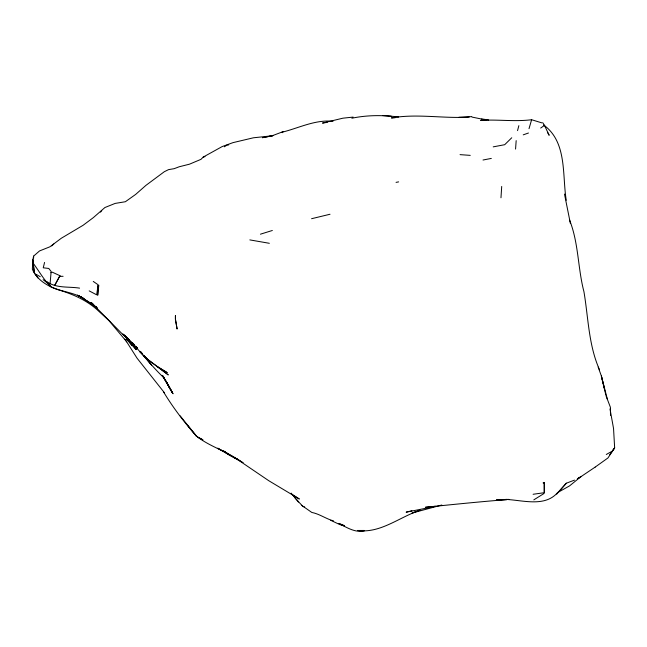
<?xml version="1.0" encoding="UTF-8"?>
<svg xmlns="http://www.w3.org/2000/svg" width="647" height="647" viewBox="0 0 647 647"><rect width="100%" height="100%" fill="white"/><g stroke="black" fill="none" stroke-linecap="round" stroke-linejoin="round"><path stroke-width="0.97" d="M33.62 258.032L33.628 256.099L39.499 250.955L49.924 246.79L61.279 238.266L83.067 225.302L93.354 217.61L104.919 207.525L115.158 203.409L125.372 201.735L135.652 194.415L145.955 185.349L164.338 171.698L168.584 169.619L174.14 168.681L179.251 166.756L189.474 164.184L200.974 159.348L203.255 157.051L222.156 146.578L233.001 142.631L253.446 137.787L272.929 135.716L262.391 137.698L272.613 135.603L283.103 131.64M500.972 197.78L501.708 186.457M515.562 149.085L516.177 140.634M79.589 288.133C69.787 286.572 59.241 288.117 50.086 283.653L51.145 271.457L48.768 268.456L43.252 267.801L44.562 262.439M33.628 256.099L32.868 259.593L32.35 269.225C36.952 279.925 47.579 286.2 58.181 289.751L58.861 289.961C73.434 294.377 87.588 300.637 98.773 311.247L108.793 320.451L126.804 341.891M529.011 128.696L531.616 119.727L541.774 122.849M59.953 275.703L54.663 285.497L59.953 275.703L52.302 272.185L50.895 272.686M517.543 130.629L518.854 125.655M544.402 482.452L544.483 492.634L544.216 483.083L543.108 482.905L544.402 482.452L544.062 492.731L533.096 494.276M557.779 492.399C544.984 507.491 522.76 500.139 505.744 499.411L508.833 499.435L496.378 499.929L506.989 499.597C479.734 501.74 452.504 504.539 425.346 507.305L434.889 506.302M609.781 454.695L614.65 447.853L613.542 428.476L610.016 408.969M100.552 212.135L101.733 210.51M566.351 483.204L556.776 493.912L566.351 483.204L574.544 480.106M511.745 137.762L504.692 144.702L493.224 146.861M51.687 245.933L53.79 243.984M595.151 467.118L580.61 476.896L569.562 485.889L558.046 492.343M595.208 467.077L607.962 457.955L614.65 447.853L612.127 451.25L606.271 454.477M540.69 128.049L544.491 125.381L542.704 122.647M224.396 146.796L226.879 145.122L228.731 144.904M533.824 499.856L544.095 493.451M577.359 478.788L580.61 476.896M577.787 478.545L581.257 476.524M523.229 134.843L528.462 133.007M260.434 234.19L272.338 230.486M330.01 214.254L311.587 218.71M411.88 510.774L406.146 512.173L435.868 506.269M203.255 157.051L205.026 156.639M441.804 505.016L412.058 513.047L420.105 510.208C399.466 517.018 380.282 533.726 357.459 530.475L364.132 530.459M483.018 160.019L491.316 158.418M396.061 182.357L398.633 181.888M351.871 118.223C367.253 114.996 383.121 115.029 398.649 117.01M327.261 122.356L322.481 123.084L342.926 118.183L353.133 117.091M364.261 530.904C355.009 532.926 346.663 527.394 338.777 523.423L344.285 525.493M395.163 117.754L391.411 117.94C417.097 113.427 443.284 118.733 469.196 117.099M458.917 117.261L471.728 116.638M531.616 119.727C514.608 121.895 497.608 119.25 480.632 120.391L486.593 120.423M59.799 276.39L63.091 276.293M333.019 121.304C315.129 119.404 298.736 128.163 281.801 132.279L282.715 132.675M460.049 154.641L470.24 155.369M382.49 115.538L391.314 116.234M481.74 118.927L488.622 119.986M472.035 117.091L481.894 119.097M269.354 243.296L249.839 239.9M301.575 505.299L311.805 512.448C319.561 513.936 326.039 518.902 333.512 520.884M330.738 520.309L339.635 524.515L344.253 525.906M304.68 507.046L302.812 506.358L295.412 498.376L292.759 494.567M240.102 460.704L234.117 457.405L237.772 459.516C224.614 450.506 208.892 446.034 196.381 436.07C184.346 422.418 173.145 407.756 163.683 392.155M202.996 439.879L197.61 437.065L201.961 439.321M89.197 290.883L96.654 294.814L98.142 284.777L93.265 281.445M77.365 295.137L82.428 297.838C72.513 292.104 60.915 291.668 50.733 286.702C43.681 279.674 39.079 271.085 33.102 263.143L32.868 259.593L34.364 272.864L37.93 277.943M77.567 295.275L83.673 298.655L80.535 296.561M222.22 450.644L217.724 448.185L228.318 454.453L226.094 452.763M223.126 450.547L227.081 453.28M243.151 462.597L229.046 455.043L225.051 451.978M36.224 274.385L40.251 276.714M226.369 452.892L237.206 459.305L268.788 480.721L299.335 499.023L294.28 495.723M81.74 297.361L97.535 307.988M79.257 295.994L96.257 307.147M46.786 281.542L50.086 283.653M82.832 298.105L80.511 296.552L84.911 299.577M93.791 304.688L91.324 302.61L122.202 333.868C137.851 347.099 149.408 364.39 164.475 378.301L162.365 375.365M224.881 451.76L226.426 452.924M43.114 279.674L50.498 285.489M147.5 359.182L145.397 357.322L147.54 359.303M132.182 342.506L134.236 344.722L122.784 334.07L129.635 340.395L124.022 335.178L134.091 346.105L124.394 335.51L136.493 349.623L123.537 334.297M543.747 125.065C567.33 142.219 562.106 174.965 566.254 200.271M149.303 361.228L139.55 351.531M126.917 339.303L136.323 349.469L126.602 338.931L132.376 345.716L127.71 340.128M144.168 356.012L147.201 359.368M144.758 356.521L147.192 359.32M145.858 357.767L147.136 359.239M140.334 351.353L142.283 353.65M140.852 351.968L142.016 353.343M164.451 392.802L137.083 358.22L124.903 339.036M291.142 493.103L298.502 502.072M187.945 425.758L196.381 436.07L180.19 415.884M163.068 376.101L164.031 377.719M164.985 379.344L165.947 380.97M171.334 390.917L173.056 393.756L164.039 378.05L171.334 390.917L166.845 382.628M162.308 375.462L172.425 392.794L166.869 382.66M547.742 132.772L549.166 135.288L544.491 125.381M166.376 381.762L169.377 387.278M599.526 369.777C588.535 345.11 588.374 317.831 583.934 291.676C577.714 267.963 578.717 242.868 569.449 219.762M605.932 395.56L610.404 407.295L610.501 415.342M598.176 367.1L601.225 375.6M605.746 394.589L601.362 376.004L607.347 399.175M601.362 376.004L604.589 389.365M570.371 223.344L564.483 194.051M33.102 263.143L34.364 272.864M175.426 315.679L175.394 319.262L177.108 329.04L175.458 319.294L175.426 315.679M97.964 286.006L97.721 295.267L98.805 285.27L97.964 286.006M167.063 372.551L157.771 366.873L148.074 359.716L168.285 374.92L157.771 366.873L167.063 372.551M92.958 304.98L87.385 301.187L96.67 307.543L92.958 304.98M137.641 348.385L135.595 346.185L137.641 348.385M151.568 364.957L143.99 355.842L151.568 364.957"/></g></svg>
